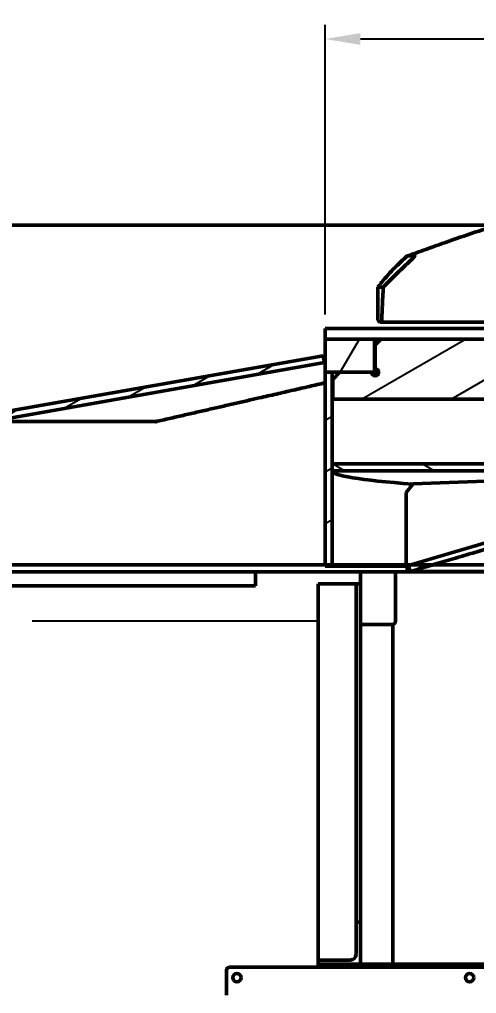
# Model space of a CAD drawing. Header units: millimetres. Extents: x 39335 to 110675, y -13954 to 36506.
# Drawn here: x 93838 to 94486, y 21186 to 22569 of the extents above; entities that cross this region are included whole.
import ezdxf

# ---------------------------------------------------------------- set-up
doc = ezdxf.new("R2010")
doc.units = ezdxf.units.MM
doc.linetypes.add('AM_ISO08W050', pattern=[18, 12, -1.5, 3, -1.5])
for name, color, linetype, lineweight in [('AM_0', 7, 'Continuous', 50), ('AM_4', 3, 'Continuous', 25), ('AM_5', 3, 'Continuous', 25), ('AM_7', 4, 'AM_ISO08W050', 25), ('AM_8', 1, 'Continuous', 25), ('RED', 1, 'Continuous', 9)]:
    doc.layers.add(name, color=color, linetype=linetype, lineweight=lineweight)
doc.styles.add('Andritz-Norm', font='arial.ttf')
doc.styles.get("Standard").update_dxf_attribs({"font": 'ISOCP.SHX'})
doc.dimstyles.new('Andritz-Bem', dxfattribs={"dimscale": 20, "dimtxt": 3.5, "dimasz": 2.5, "dimexe": 1, "dimexo": 0, "dimgap": 0.8, "dimtad": 1, "dimrnd": 1e-08, "dimtxsty": 'Andritz-Norm', "dimcen": 0.09, "dimdle": 10, "dimclrd": 7, "dimclre": 7, "dimclrt": 179, "dimazin": 2, "dimtfac": 1, "dimtdec": 3, "dimtmove": 0, "dimatfit": 3, "dimldrblk": 'Filled-1', "dimfxl": 0, "dimtolj": 1, "dimtzin": 0, "dimlwd": 25, "dimlwe": 25, "dimarcsym": 0})
pattern_1 = [(30.000022219255, (3729991.665609546, -134858.1113318948), (-31.75002132608664, 54.99260082768447), [])]

# ---------------------------------------------------------------- blocks, each defined once
blk = doc.blocks.new('*D225')
at = {"layer": 'AM_5', "lineweight": 25, "transparency": 16777216}
for p, q in [((3734611.854903609, -121771.3859183454), (3734611.854903609, -121360.4463445324)), ((3736111.846570252, -121771.3859183454), (3736111.846570252, -121360.4463445324))]:
    blk.add_line(p, q, dxfattribs=at)
at = {"layer": 'AM_5', "transparency": 16777216}
blk.add_line((3736061.846570252, -121380.4463445324), (3734661.854903609, -121380.4463445324), dxfattribs=at)
for points in [[(3734661.854903609, -121372.1130111991), (3734661.854903609, -121388.7796778657), (3734611.854903609, -121380.4463445324)], [(3736061.846570252, -121372.1130111991), (3736061.846570252, -121388.7796778657), (3736111.846570252, -121380.4463445324)]]:
    blk.add_solid(points, dxfattribs=at)
at = {"layer": 'DEFPOINTS', "color": 0, "transparency": 16777216}
for p in [(3734611.854903609, -121380.4463445324), (3734611.854903609, -121791.3859183454), (3736111.846570252, -121791.3859183454)]:
    blk.add_point(p, dxfattribs=at)
at = {"layer": 'AM_5', "color": 2, "transparency": 16777216, "insert": (3735361.850736931, -121315.4463445324), "char_height": 70, "attachment_point": 5}
blk.add_mtext('\\A1;1500...annular channel', dxfattribs=at)
blk = doc.blocks.new('Filled-1')
at = {"color": 0}
for p, q in [((0, 0), (-1, 0.25)), ((-1, 0.25), (-1, -0.25)), ((-1, 0), (0, 0)), ((-1, -0.25), (0, 0))]:
    blk.add_line(p, q, dxfattribs=at)
at = {"color": 0, "flags": 128}
blk.add_lwpolyline([(-1, -0.25), (0, 0), (-1, 0.25), (-1, -0.25)], dxfattribs=at)
at = {"color": 0}
blk.add_solid([(-1, -0.25), (0, 0), (-1, 0.25), (-1, -0.25)], dxfattribs=at)
blk = doc.blocks.new('rgqwefw')
at = {"layer": 'AM_8'}
h = blk.add_hatch(dxfattribs=at)
h.set_pattern_fill('ANSI31', color=256, scale=508, angle=14.99997778074499, style=0)
h.set_pattern_definition([(59.99997778074501, (3729991.665609546, -134858.1113318948), (-54.99260082768447, 31.75002132608664), [])])
h.paths.add_polyline_path([(3736111.850736931, -121806.3859183454), (3736041.850736931, -121806.3859183454), (3736041.850736931, -121853.3859183454), (3736045.850736931, -121853.3859183454), (3736090.850736931, -121853.3859183454), (3736111.850736931, -121853.3859183454)])
h.paths.add_polyline_path([(3734681.850736931, -121806.3859183454), (3734611.850736931, -121806.3859183454), (3734611.850736931, -121853.3859183454), (3734621.850736931, -121853.3859183454), (3734632.850736931, -121853.3859183454), (3734677.850736931, -121853.3859183454), (3734681.850736931, -121853.3859183454)])
h = blk.add_hatch(dxfattribs=at)
h.set_pattern_fill('ANSI31', color=256, scale=508, angle=-14.99997778074499, style=0)
h.set_pattern_definition(pattern_1)
edge = h.paths.add_edge_path()
edge.add_line((3734690.850736931, -121806.3859183454), (3734682.850736931, -121814.3859183454))
edge.add_line((3734682.850736931, -121814.3859183454), (3734682.850736931, -121848.3859183454))
edge.add_ellipse((3734682.850736931, -121853.3859183454), major_axis=(-6e-16, 5.000000000000019), ratio=1, start_angle=90, end_angle=360, ccw=False)
edge.add_line((3734677.850736931, -121853.3859183454), (3734632.850736931, -121853.3859183454))
edge.add_line((3734632.850736931, -121853.3859183454), (3734622.850736931, -121863.3859183454))
edge.add_line((3734622.850736931, -121863.3859183454), (3734622.850736931, -121891.3859183454))
edge.add_line((3734622.850736931, -121891.3859183454), (3735015.02822936, -121891.3859183454))
edge.add_line((3735015.02822936, -121891.3859183454), (3735030.850736931, -121853.187005978))
edge.add_line((3735030.850736931, -121853.187005978), (3735030.850736931, -121814.3859183454))
edge.add_line((3735030.850736931, -121814.3859183454), (3735022.850736931, -121806.3859183454))
edge.add_line((3735022.850736931, -121806.3859183454), (3734690.850736931, -121806.3859183454))
h = blk.add_hatch(dxfattribs=at)
h.set_pattern_fill('ANSI31', color=256, scale=254, angle=-14.99997778074499, style=0)
h.set_pattern_definition([(30.000022219255, (3731708.962656873, -131509.6860810274), (-15.87501066304332, 27.49630041384224), [])])
h.paths.add_polyline_path([(3734136.850736931, -121913.1412341819), (3734138.587218707, -121922.9893117121), (3734610.850736931, -121839.716511445), (3734609.114255154, -121829.8684339148)])
h = blk.add_hatch(dxfattribs=at)
h.set_pattern_fill('ANSI31', color=256, scale=508, angle=-14.99997778074499, style=0)
h.set_pattern_definition(pattern_1)
h.paths.add_polyline_path([(3734611.850736931, -122128.3859183454), (3734621.850736931, -122128.3859183454), (3734621.850736931, -121853.3859183454), (3734611.850736931, -121853.3859183454)])
h = blk.add_hatch(dxfattribs=at)
h.set_pattern_fill('ANSI31', color=256, scale=508, angle=105.00024553567, style=0)
h.set_pattern_definition([(150.00024553567, (3729991.665609546, -134858.1113318948), (-31.74976433404117, -54.99274920144335), [])])
edge = h.paths.add_edge_path()
edge.add_ellipse((3735361.850736931, -122154.5189089889), major_axis=(-9.131e-13, 8224.571428571413), ratio=0.0472972972972975, start_angle=88.80765246257474, end_angle=88.87740890408152)
edge.add_line((3734972.925399621, -121993.3859246148), (3734621.850774803, -121993.3859246148))
edge.add_ellipse((3735361.850736931, -121988.3803226284), major_axis=(1.737e-12, -15645.71428571418), ratio=0.04729729729729761, start_angle=269.98166910967416, end_angle=270.0183308903257, ccw=False)
edge.add_line((3734621.850774803, -121983.3747206419), (3734972.934966462, -121983.3747206419))
edge = h.paths.add_edge_path()
edge.add_ellipse((3735361.850736931, -122154.5189089889), major_axis=(-9.131e-13, 8224.571428571413), ratio=0.0472972972972975, start_angle=271.1225910959185, end_angle=271.1923475374252)
edge.add_line((3735750.766507399, -121983.3747206419), (3736101.850699058, -121983.3747206419))
edge.add_ellipse((3735361.850736931, -121988.3803226284), major_axis=(1.737e-12, -15645.71428571418), ratio=0.04729729729729761, start_angle=89.98166910967433, end_angle=90.01833089032579, ccw=False)
edge.add_line((3736101.850699058, -121993.3859246148), (3735750.77607424, -121993.3859246148))
h = blk.add_hatch(dxfattribs=at)
h.set_pattern_fill('ANSI31', color=256, scale=508, style=0)
h.set_pattern_definition([(45, (3729991.665609546, -134858.1113318948), (-44.90128060534578, 44.90128060534578), [])])
edge = h.paths.add_edge_path()
edge.add_line((3734647.850736931, -122687.3859183454), (3734605.850736931, -122687.3859183454))
edge.add_ellipse((3734605.850736931, -122691.3859183454), major_axis=(-2.847e-13, 4.000000000000342), ratio=1, start_angle=0, end_angle=89.99999999999186)
edge.add_line((3734601.850736931, -122691.3859183454), (3734601.850736931, -122693.3859183454))
edge.add_line((3734601.850736931, -122693.3859183454), (3734661.850736931, -122693.3859183454))
edge.add_line((3734661.850736931, -122693.3859183454), (3734661.850736931, -122633.3859183454))
edge.add_line((3734661.850736931, -122633.3859183454), (3734659.850736931, -122633.3859183454))
edge.add_ellipse((3734659.850736931, -122637.3859183454), major_axis=(-1.426e-13, 4.000000000000198), ratio=1, start_angle=0, end_angle=89.99999999999595)
edge.add_line((3734655.850736931, -122637.3859183454), (3734655.850736931, -122679.3859183454))
edge.add_ellipse((3734647.850736931, -122679.3859183454), major_axis=(7.999999999999829, 1.43e-13), ratio=1, start_angle=269.99999999999795, end_angle=360, ccw=False)
at = {"layer": 'AM_0'}
for p, q in [((3735361.850736931, -121644.7710027859), (3733596.282624878, -121644.7710027855)), ((3735361.850736931, -121644.7710027859), (3733596.282624878, -121644.7710027855)), ((3734738.966582046, -121688.0414905043), (3734729.097232519, -121688.0414905043)), ((3734686.850737206, -121778.9586383999), (3734686.850737206, -121735.4454101088)), ((3734686.879062749, -121732.3859179669), (3734694.639614918, -121732.3859179669)), ((3735156.8659814, -121791.3859183454), (3734611.854903609, -121791.3859183454)), ((3734611.854903609, -121806.3859183454), (3734611.854903609, -121791.3859183454)), ((3734692.116386846, -121782.3859183454), (3734689.657362055, -121782.3859183454)), ((3734692.116386795, -121782.3859183243), (3734694.599051359, -121782.3859183454)), ((3734796.491318577, -121782.3859183454), (3734694.599051359, -121782.3859183454)), ((3734796.491318577, -121782.3859183454), (3735079.006277626, -121782.3859183454)), ((3734681.850736931, -121806.3859183454), (3734611.850736931, -121806.3859183454)), ((3734611.850736931, -121806.3859183454), (3734611.850736931, -121853.3859183454)), ((3734681.850736931, -121853.3859183454), (3734681.850736931, -121806.3859183454)), ((3734681.850736931, -121806.3859183454), (3734681.855332534, -121806.3859183454)), ((3734690.850736931, -121806.3859183454), (3734681.855332534, -121806.3859183454)), ((3734690.850736931, -121806.3859183454), (3734682.850736931, -121814.3859183454)), ((3735022.850736931, -121806.3859183454), (3734690.850736931, -121806.3859183454)), ((3734682.850736931, -121814.3859183454), (3734682.850736931, -121848.3859183454)), ((3734609.114255154, -121829.8684339148), (3734136.850736931, -121913.1412341819)), ((3734610.850736931, -121839.716511445), (3734609.114255154, -121829.8684339148)), ((3734138.587218707, -121922.9893117121), (3734610.850736931, -121839.716511445)), ((3734611.850736931, -121853.3859183454), (3734681.850736931, -121853.3859183454)), ((3734621.850736931, -121853.3859183454), (3734611.850736931, -121853.3859183454)), ((3734611.850736931, -121853.3859183454), (3734611.850736931, -122128.3859183454)), ((3734621.850736931, -122128.3859183454), (3734621.850736931, -121853.3859183454)), ((3734632.850736931, -121853.3859183454), (3734622.850736931, -121863.3859183454)), ((3734677.850736931, -121853.3859183454), (3734632.850736931, -121853.3859183454)), ((3734681.850736931, -121853.3859183454), (3734687.850736931, -121853.3859183454)), ((3734622.850736931, -121863.3859183454), (3734622.850736931, -121891.3859183454)), ((3734622.850736931, -121891.3859183454), (3735015.02822936, -121891.3859183454)), ((3734373.699185241, -121922.9893117123), (3734138.587218707, -121922.9893117121)), ((3734370.896587509, -121923.632993197), (3734370.738237852, -121923.5368223134)), ((3734371.315095923, -121923.5368223134), (3734370.896587509, -121923.632993197)), ((3734972.934966462, -121983.3747206419), (3734621.850774803, -121983.3747206419)), ((3734621.850774803, -121993.3859246148), (3734972.925399621, -121993.3859246148)), ((3734727.093647582, -122023.7797566977), (3734736.798093666, -122011.445904356)), ((3734969.698931462, -122003.4336500331), (3734736.798093666, -122011.445904356)), ((3734727.093647582, -122128.3859183454), (3734727.093647582, -122023.7797566977)), ((3734980.795788201, -122053.3859183454), (3734727.093647582, -122128.3859183454)), ((3734731.306363953, -122126.3859183455), (3734084.847480545, -122126.3859183457)), ((3734731.306363953, -122136.3859183451), (3734084.847480545, -122136.3859183452)), ((3734513.322599506, -122136.3859183451), (3734513.322599506, -122156.3859183458)), ((3734611.850736931, -122128.3859183454), (3734621.850736931, -122128.3859183454)), ((3734621.850736931, -122128.3859183454), (3734727.093647582, -122128.3859183454)), ((3734661.850736931, -122211.3859183454), (3734661.850736931, -122136.3859183454)), ((3734711.850736931, -122206.3859183454), (3734711.850736931, -122136.3859183454)), ((3734727.093647582, -122128.3859183454), (3734731.208144349, -122128.3859183454)), ((3734728.31448252, -122128.3859183454), (3734728.31448252, -122136.3859183454)), ((3734958.573147239, -122136.3859183454), (3734728.31448252, -122136.3859183454)), ((3734731.306363953, -122126.3859183455), (3734731.306363953, -122136.3859183454)), ((3734953.911043217, -122126.3859183456), (3734731.306363953, -122126.3859183455)), ((3734953.911043217, -122136.3859183455), (3734731.306363953, -122136.3859183454)), ((3734976.569505958, -122136.1653997298), (3734732.246829954, -122136.1653997298)), ((3734513.322599506, -122156.3859183458), (3733982.992513617, -122156.3859183457)), ((3734601.850736931, -122153.3859183454), (3734605.850736931, -122153.3859183454)), ((3734601.850736931, -122691.3859183454), (3734601.850736931, -122153.3859183454)), ((3734647.850736931, -122153.3859183454), (3734605.850736931, -122153.3859183454)), ((3734655.850736931, -122153.3859183454), (3734647.850736931, -122153.3859183454)), ((3734655.850736931, -122637.3859183454), (3734655.850736931, -122153.3859183454)), ((3734655.850736931, -122153.3859183454), (3734659.850736931, -122153.3859183454)), ((3734661.850736931, -122153.3859183454), (3734659.850736931, -122153.3859183454)), ((3734661.850736931, -122633.3859183454), (3734661.850736931, -122211.3859183454)), ((3734661.850736931, -122211.3859183454), (3734675.850736931, -122211.3859183454)), ((3734706.850736931, -122211.3859183454), (3734675.850736931, -122211.3859183454)), ((3734707.776964333, -122211.2993797322), (3734707.776964333, -122693.3859183454)), ((3734661.850736931, -122633.3859183454), (3734659.850736931, -122633.3859183454)), ((3734661.850736931, -122693.3859183454), (3734661.850736931, -122633.3859183454)), ((3734655.850736931, -122637.3859183454), (3734655.850736931, -122679.3859183454)), ((3734601.850736931, -122691.3859183454), (3734601.850736931, -122693.3859183454)), ((3734647.850736931, -122687.3859183454), (3734605.850736931, -122687.3859183454)), ((3734471.850736931, -122702.3859183454), (3734471.850736931, -122728.3859183454)), ((3734476.850736931, -122697.3859183454), (3735181.850736931, -122697.3859183454)), ((3734601.850736931, -122693.3859183454), (3734661.850736931, -122693.3859183454)), ((3734601.850736931, -122693.3859183454), (3734601.850736931, -122696.3859183454)), ((3734661.850736931, -122697.3859183454), (3734661.850736931, -122693.3859183454)), ((3734661.850736931, -122693.3859183454), (3735034.622022656, -122693.3859183454)), ((3734471.850736931, -122737.3859183454), (3734471.850736931, -122728.3859183454))]:
    blk.add_line(p, q, dxfattribs=at)
for centre in [(3734486.850736931, -122712.3859183454), (3734816.850736931, -122712.3859183454)]:
    blk.add_circle(centre, 6, dxfattribs=at)
for centre, radius, start, end in [((3734682.850736931, -121853.3859183454), 5.000000000000019, 180, 90), ((3734706.850736931, -122206.3859183454), 4.999999999999856, 270, 0), ((3734659.850736931, -122637.3859183454), 4.000000000000198, 90, 180), ((3734605.850736931, -122691.3859183454), 4.000000000000342, 90, 180), ((3734647.850736931, -122679.3859183454), 7.999999999999829, 270, 0), ((3734476.850736931, -122702.3859183454), 4.999999999999856, 90, 180), ((3734604.850736931, -122696.3859183454), 3.000000000002245, 180, 199.4712206333006)]:
    blk.add_arc(centre, radius, start, end, dxfattribs=at)
at = {"layer": 'AM_0', "extrusion": (0, 0, -1)}
blk.add_ellipse((3735361.850736931, -121733.7200003606), major_axis=(674.9952183457241, 45.3811944813155), ratio=0.0559843692663133, start_param=3.05657017199021, end_param=3.145356569959518, dxfattribs=at)
at = {"layer": 'AM_0'}
for centre, major_axis, ratio, start_param, end_param in [((3735361.850736931, -121988.3803226284), (1.737e-12, -15645.71428571418), 0.04729729729729761, 4.712069045993681, 4.712708914775694), ((3735361.850759531, -121983.3859138335), (-740.0000226003267, -4.5222474055e-06), 0.04729729729587099, 6.282865372502577, 6.283025429258753), ((3735361.850736931, -121993.3747269113), (-740.000000000001, -1.751e-13), 0.0472972972972977, 0.0003199343910465, 0.5636088104147391)]:
    blk.add_ellipse(centre, major_axis=major_axis, ratio=ratio, start_param=start_param, end_param=end_param, dxfattribs=at)
for points, knots in [([(3735103.121975114, -121603.5845348441), (3735070.984449608, -121606.0857880685), (3735039.121032192, -121609.4462796718), (3734977.656025603, -121618.0999213729), (3734947.953735712, -121623.3234944794), (3734892.18380363, -121635.4147837015), (3734865.951536566, -121642.138178789), (3734826.097458936, -121654.1125993009), (3734811.937951534, -121658.7355235613), (3734798.045383064, -121663.6548424426)], [0, 0, 0, 0, 10.00868110306412, 10.00868110306412, 19.63913627279543, 19.63913627279543, 28.53491419676994, 28.53491419676994, 33.56116986258888, 33.56116986258888, 33.56116986258888, 33.56116986258888]), ([(3734792.557021897, -121665.605276786), (3734779.331253287, -121670.322253547), (3734766.64841574, -121674.7964765224), (3734745.696503642, -121682.1763311489), (3734737.03998255, -121685.2210698408), (3734728.977451372, -121688.0670059608)], [0, 0, 0, 0, 4.797190169404598, 4.797190169404598, 8.480754026470127, 8.480754026470127, 8.480754026470127, 8.480754026470127]), ([(3734731.159252932, -121696.5783742806), (3734727.904378061, -121699.5579757661), (3734724.676726705, -121702.5721768985), (3734718.42629488, -121708.5169133025), (3734715.380219942, -121711.4658861934), (3734706.298871231, -121720.3964083495), (3734700.31299982, -121726.4763934609), (3734694.639614917, -121732.385917967)], [2.1027731447e-06, 2.1027731447e-06, 2.1027731447e-06, 2.1027731447e-06, 1.834753150332852, 1.834753150332852, 3.614349679653168, 3.614349679653168, 7.227160644044907, 7.227160644044907, 7.227160644044907, 7.227160644044907]), ([(3734711.210610589, -121704.5022029232), (3734713.389430087, -121702.3603273466), (3734715.716600053, -121700.1060801498), (3734720.586117779, -121695.4596343025), (3734723.146808387, -121693.0498742421), (3734725.802992863, -121690.5842451891)], [9.999999565e-07, 9.999999565e-07, 9.999999565e-07, 9.999999565e-07, 1.874315241124768, 1.874315241124768, 3.749421010349601, 3.749421010349601, 3.749421010349601, 3.749421010349601]), ([(3734725.802986931, -121690.5842549985), (3734726.519109753, -121689.9195112459), (3734727.242796484, -121689.2837985158), (3734728.18301751, -121688.545641701), (3734728.853703698, -121688.0415713475), (3734729.097232435, -121688.0414906204)], [-1.171234787743921, -1.171234787743921, -1.171234787743921, -1.171234787743921, -0.4151173193949531, -0.4151173193949531, -9.99998774e-07, -9.99998774e-07, -9.99998774e-07, -9.99998774e-07]), ([(3734738.966582134, -121688.0414903793), (3734739.010675456, -121688.0414907951), (3734739.048540986, -121688.0519421608), (3734739.094537572, -121688.1033279137), (3734739.106167125, -121688.1416416181), (3734739.094681505, -121688.2487486936), (3734739.077555303, -121688.3102096284), (3734739.011941043, -121688.4659381598), (3734738.965197854, -121688.5557218234), (3734738.828895962, -121688.7857721189), (3734738.735208687, -121688.9253762121), (3734738.463750634, -121689.3046998394), (3734738.266414228, -121689.5541980205), (3734737.739591477, -121690.1929174722), (3734737.325113975, -121690.6607131407), (3734735.93216352, -121692.1484182859), (3734734.83141764, -121693.2284714384), (3734733.713232484, -121694.2466448746)], [-1.568598666335068, -1.568598666335068, -1.568598666335068, -1.568598666335068, -1.464360421125531, -1.464360421125531, -1.371430030024276, -1.371430030024276, -1.295414720566339, -1.295414720566339, -1.21879411897999, -1.21879411897999, -1.118836955743485, -1.118836955743485, -0.944903855639188, -0.944903855639188, -0.6244223776892881, -0.6244223776892881, -7.8957552027e-06, -7.8957552027e-06, -7.8957552027e-06, -7.8957552027e-06]), ([(3734691.736695395, -121726.1305970533), (3734694.795480026, -121722.3010933372), (3734697.932565452, -121718.5968327033), (3734704.4150957, -121711.3927895251), (3734707.757368441, -121707.8968905781), (3734711.210607101, -121704.5022063515)], [0, 0, 0, 0, 2.97444564457979, 2.97444564457979, 5.94781081628367, 5.94781081628367, 5.94781081628367, 5.94781081628367]), ([(3734686.879065329, -121732.385914529), (3734687.612645965, -121731.4086330325), (3734688.382447306, -121730.4014219798), (3734690.001158953, -121728.3173455324), (3734690.847014308, -121727.2444502477), (3734691.736695395, -121726.1305970533)], [9.999999945e-07, 9.999999945e-07, 9.999999945e-07, 9.999999945e-07, 0.8528106579670023, 0.8528106579670023, 1.707116290955664, 1.707116290955664, 1.707116290955664, 1.707116290955664]), ([(3734694.639614201, -121732.3859267763), (3734694.379774043, -121735.5788629045), (3734694.149137144, -121738.8425521879), (3734693.739286075, -121745.5176712559), (3734693.561086675, -121748.911603111), (3734693.405657297, -121752.3856913907)], [9.999953907e-07, 9.999953907e-07, 9.999953907e-07, 9.999953907e-07, 1.087370325991846, 1.087370325991846, 2.177350078006221, 2.177350078006221, 2.177350078006221, 2.177350078006221]), ([(3734693.405657297, -121752.3856913907), (3734693.324625934, -121754.1975381197), (3734693.244610078, -121755.9967346386), (3734693.086616148, -121759.56994437), (3734693.0086379, -121761.3439576235), (3734692.854667239, -121764.867364597), (3734692.778675006, -121766.6167582758), (3734692.703666448, -121768.3537533963)], [0, 0, 0, 0, 0.3333333333333, 0.3333333333333, 0.6666666666666999, 0.6666666666666999, 1, 1, 1, 1])]:
    blk.add_open_spline(points, degree=3, knots=knots, dxfattribs=at)
for points in [[(3734798.045383051, -121663.6548424436), (3734796.214402135, -121664.3031875956), (3734794.384956427, -121664.9533430697), (3734792.557021884, -121665.6052767898)], [(3734733.713232484, -121694.2466448746), (3734732.85820431, -121695.025193206), (3734732.006984528, -121695.8023099349), (3734731.159252932, -121696.5783742806)], [(3734686.85109725, -121735.4455572026), (3734686.850948096, -121734.4774816123), (3734686.860482934, -121733.4566569474), (3734686.879062667, -121732.3859226356)], [(3734692.703666448, -121768.3537533954), (3734692.501786733, -121773.0287410284), (3734692.306085152, -121777.7061519957), (3734692.116386835, -121782.3859182405)], [(3734689.509510675, -121782.1463277732), (3734689.557283554, -121782.173880811), (3734689.607774921, -121782.2503147078), (3734689.657362055, -121782.3859183322)], [(3734370.738237851, -121923.5368223134), (3734370.437961807, -121923.3543427642), (3734370.137646651, -121923.1718391546), (3734369.837292756, -121922.98931171)]]:
    blk.add_open_spline(points, degree=3, dxfattribs=at)
for points, weights in [([(3734611.850736931, -121868.3404345578), (3734509.177858587, -121891.876195243), (3734371.315095923, -121923.5368223134)], [1.014604346079515, 1.018299900915269, 1]), ([(3734732.246829954, -122136.1653997298), (3734904.295395697, -122085.3319623343), (3734999.718831191, -122057.3385654061)], [1, 1.044280175291629, 1]), ([(3734730.732970803, -122128.3859183454), (3734731.490855615, -122132.2805986614), (3734732.246829954, -122136.1653997298)], [1.000018300915639, 1.000011098461073, 1.000002293435351])]:
    blk.add_rational_spline(points, weights, degree=2, dxfattribs=at)
at = {"layer": 'AM_4'}
blk.add_line((3734371.315095923, -121923.5368223134), (3734370.738237852, -121923.5368223134), dxfattribs=at)
at = {"layer": 'AM_7', "ltscale": 33.78176498413086}
blk.add_line((3734601.850736931, -122206.3859183454), (3734071.380861265, -122206.3859183454), dxfattribs=at)
at = {"layer": 'AM_5'}
dim = blk.add_linear_dim(base=(3734611.854903609, -121380.4463445324), p1=(3736111.846570252, -121791.3859183454), p2=(3734611.854903609, -121791.3859183454), text='<>...annular channel', dimstyle='Andritz-Bem', override={"dimexo": 1, "dimgap": 1.5, "dimdec": 0, "dimtxsty": 'Standard', "dimdle": 0, "dimclrd": 256, "dimclre": 256, "dimclrt": 2, "dimatfit": 2, "dimlwd": 65535}, dxfattribs=at)
dim.commit()
dim.dimension.update_dxf_attribs({"geometry": '*D225', "text_midpoint": (3735361.850736931, -121380.4463445324), "dimtype": 128})

msp = doc.modelspace()

# ---------------------------------------------------------------- block references
at = {"layer": 'RED'}
msp.add_blockref('rgqwefw', (-3640340.578263167, 143921.2935661025), dxfattribs=at)

doc.saveas('drawing.dxf')
